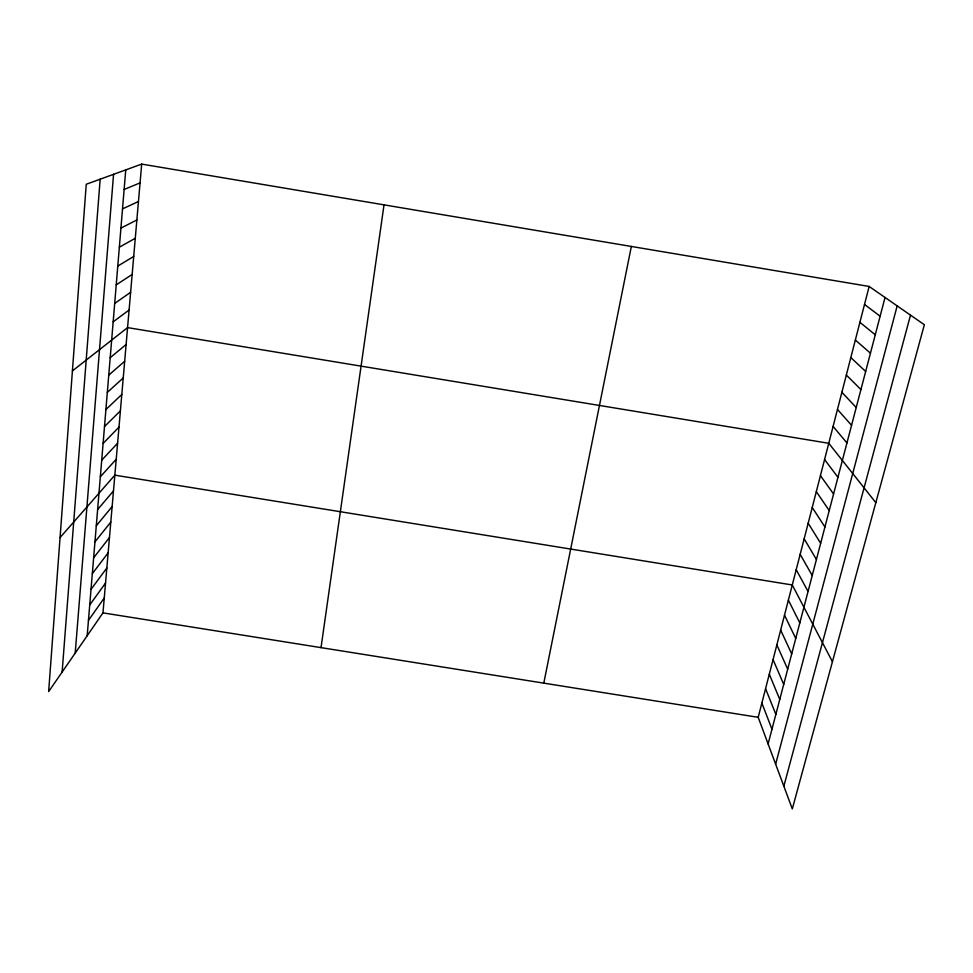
<?xml version="1.0" encoding="UTF-8"?>
<svg xmlns="http://www.w3.org/2000/svg" width="973" height="973" viewBox="0 0 973 973"><rect width="100%" height="100%" fill="white"/><g stroke="black" fill="none" stroke-linecap="round" stroke-linejoin="round"><path stroke-width="1.46" d="M62.126 672.051L100.158 179.202M75.213 653.09L113.561 174.325M87.181 635.734L125.748 169.898M141.681 164.096L86.244 184.262L48.65 691.596L102.968 612.868L141.681 164.096L869.144 286.451L924.35 324.739L792.302 808.904L758.198 717.32L869.144 286.451M321.029 647.629L384.019 204.853M543.798 683.143L631.343 246.449M768.111 743.956L885.041 297.47M775.639 764.158L897.179 305.887M783.849 786.196L910.509 315.143M88.458 620.397L104.245 598.018M89.735 604.938L105.534 583.07M91.024 589.358L106.835 568.001M92.326 573.644L108.149 552.822M93.639 557.821L109.463 537.522M94.953 541.864L110.788 522.112M96.291 525.785L112.138 506.58M97.628 509.572L113.488 490.927M60.058 537.582L114.838 475.165L792.277 584.98L832.438 661.737M100.341 476.77L116.213 459.28M101.715 460.168L117.599 443.262M103.102 443.433L118.986 427.123M104.5 426.563L120.384 410.861M105.911 409.548L121.807 394.466M107.322 392.399L123.23 377.95M108.757 375.116L124.666 361.299M110.204 357.687L126.113 344.515M72.416 370.92L127.572 327.609L828.765 443.287L875.822 502.664M113.172 321.844L129.093 310.034M114.692 303.418L130.613 292.326M116.237 284.846L132.158 274.459M117.782 266.103L133.715 256.446M119.351 247.191L135.283 238.288M120.932 228.12L136.852 219.971M122.525 208.879L138.446 201.508M124.13 189.48L140.063 182.888M102.968 612.868L758.198 717.32M864.51 304.452L880.127 316.213M859.913 322.318L875.262 334.785M855.352 340.027L870.446 353.199M850.828 357.59L865.666 371.467M846.34 375.019L860.923 389.565M841.888 392.289L856.216 407.517M837.485 409.438L851.557 425.31M833.107 426.429L846.936 442.946M824.581 459.524L837.948 477.293M820.434 475.639L833.569 493.992M816.311 491.62L829.239 510.557M812.236 507.48L824.934 527.001M808.174 523.219L820.665 543.299M804.16 538.835L816.42 559.475M800.171 554.33L812.224 575.517M796.206 569.716L808.052 591.438M788.373 600.134L799.818 622.902M784.506 615.167L795.744 638.446M780.662 630.09L791.706 653.88M776.843 644.892L787.692 669.181M773.061 659.597L783.715 684.372M769.302 674.192L779.774 699.441M765.569 688.665L775.858 714.389M761.871 703.053L771.966 729.239"/></g></svg>
